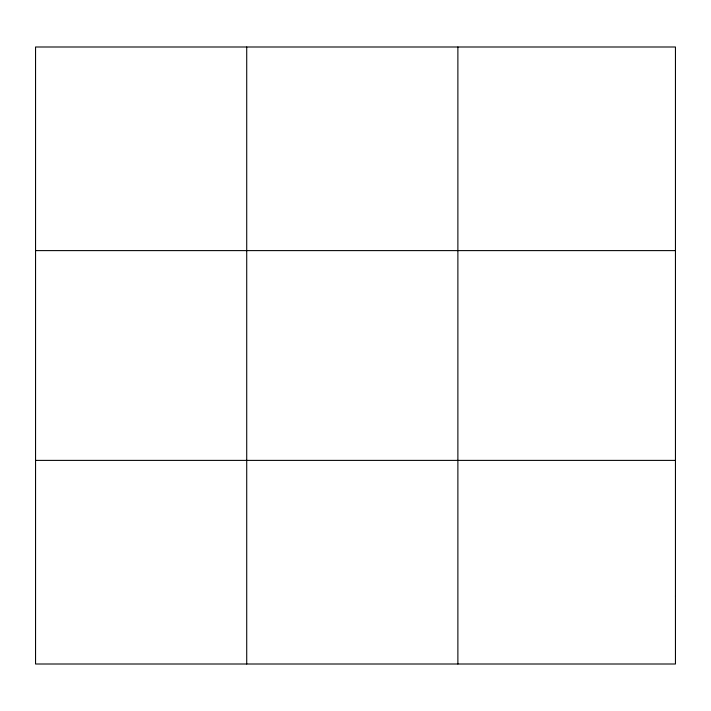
<?xml version="1.0" encoding="UTF-8"?>
<svg xmlns="http://www.w3.org/2000/svg" width="711" height="711" viewBox="0 0 711 711"><rect width="100%" height="100%" fill="white"/><g stroke="black" fill="none" stroke-linecap="round" stroke-linejoin="round"><path stroke-width="1.07" d="M246.717 664.003L246.717 46.997M457.884 664.003L457.884 46.997M35.55 250.61L675.45 250.61M35.55 460.39L675.45 460.39M675.45 596.129L675.45 664.003L35.55 664.003L35.55 46.997L675.45 46.997L675.45 596.129"/></g></svg>
